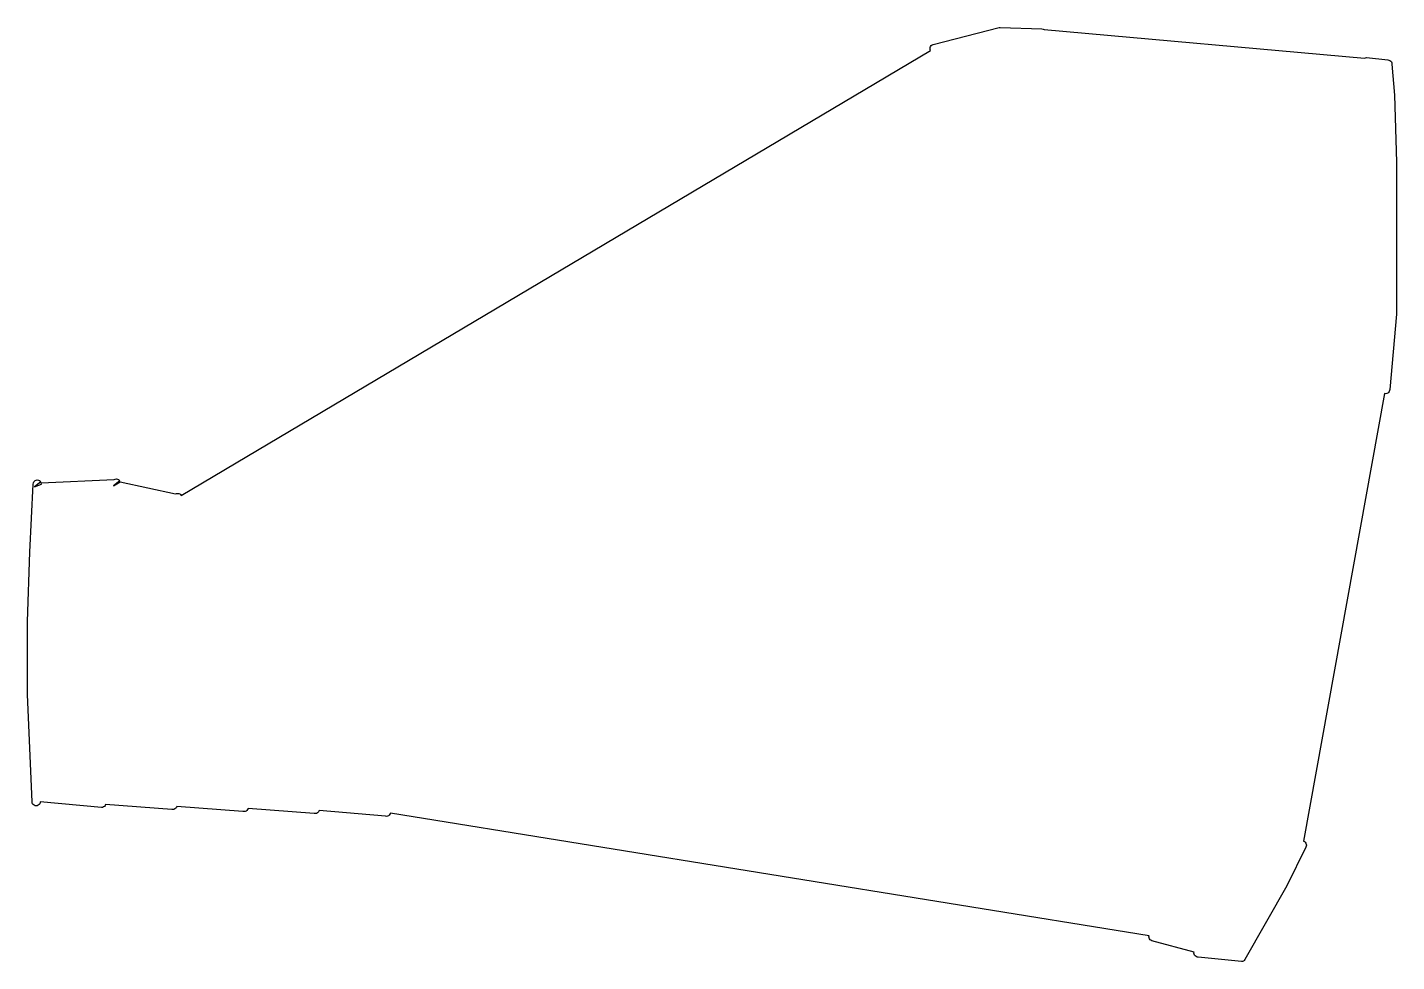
# Model space of a CAD drawing. Extents: x 748666 to 748772, y 8930163 to 8930235.
import ezdxf

# ---------------------------------------------------------------- set-up
doc = ezdxf.new("R2010")
doc.units = 0

msp = doc.modelspace()

# ---------------------------------------------------------------- linework, layer by layer
msp.add_lwpolyline([(748666.4225, 8930174.970001), (748666.0625, 8930183.25), (748666.0725, 8930188.889999), (748666.2525, 8930194.240001), (748666.5125, 8930199.490001), (748666.523319, 8930199.572176), (748666.555037, 8930199.648751), (748666.605494, 8930199.714508), (748666.67125, 8930199.764964), (748666.747825, 8930199.796683), (748666.83, 8930199.807501), (748666.912175, 8930199.796683), (748666.98875, 8930199.764964), (748667.054506, 8930199.714508), (748667.104963, 8930199.648751), (748666.605494, 8930199.265495), (748667.1475, 8930199.490001), (748667.136681, 8930199.572176), (748672.77125, 8930199.844962), (748672.847825, 8930199.876681), (748672.93, 8930199.887499), (748673.012175, 8930199.876681), (748673.08875, 8930199.844962), (748673.154507, 8930199.794506), (748673.204963, 8930199.728749), (748672.705494, 8930199.345493), (748673.236682, 8930199.652174), (748677.50125, 8930198.724963), (748677.577825, 8930198.756682), (748677.66, 8930198.7675), (748677.742175, 8930198.756682), (748677.81875, 8930198.724963), (748677.884506, 8930198.674507), (748677.934963, 8930198.60875), (748735.795039, 8930232.951246), (748735.763321, 8930233.027821), (748735.752502, 8930233.109996), (748735.763321, 8930233.192171), (748735.795039, 8930233.268746), (748735.845496, 8930233.334503), (748735.911252, 8930233.384959), (748735.987827, 8930233.416678), (748741.078823, 8930234.721678), (748741.160998, 8930234.732497), (748744.390002, 8930234.613501), (748744.472177, 8930234.602682), (748744.548752, 8930234.570964), (748769.283246, 8930232.35596), (748769.359821, 8930232.387678), (748769.441996, 8930232.398497), (748771.092997, 8930232.222502), (748771.175172, 8930232.211684), (748771.251747, 8930232.179965), (748771.317504, 8930232.129509), (748771.367961, 8930232.063752), (748771.399679, 8930231.987177), (748771.410497, 8930231.905002), (748771.607504, 8930229.490001), (748771.7675, 8930224.320003), (748771.7675, 8930212.600002), (748771.237501, 8930206.780002), (748771.226682, 8930206.697827), (748771.194964, 8930206.621252), (748771.144507, 8930206.555496), (748771.078751, 8930206.505039), (748771.002176, 8930206.473321), (748770.920001, 8930206.462502), (748770.837826, 8930206.473321), (748764.572176, 8930171.92668), (748764.648751, 8930171.894962), (748764.714507, 8930171.844505), (748764.764964, 8930171.778748), (748764.796682, 8930171.702174), (748764.807501, 8930171.619998), (748764.796682, 8930171.537823), (748764.764964, 8930171.461248), (748763.304965, 8930168.491251), (748760.054965, 8930162.79125), (748760.004508, 8930162.725494), (748759.938752, 8930162.675037), (748759.862177, 8930162.643319), (748759.780002, 8930162.6325), (748756.439998, 8930162.9725), (748756.357823, 8930162.983319), (748756.281248, 8930163.015037), (748756.215491, 8930163.065494), (748756.165034, 8930163.13125), (748756.133316, 8930163.207825), (748756.122498, 8930163.29), (748756.133316, 8930163.372176), (748752.877827, 8930164.243319), (748752.801252, 8930164.275038), (748752.735495, 8930164.325494), (748752.685039, 8930164.391251), (748752.65332, 8930164.467826), (748752.642502, 8930164.550001), (748752.65332, 8930164.632176), (748694.086681, 8930174.077824), (748694.054963, 8930174.001249), (748694.004506, 8930173.935493), (748693.93875, 8930173.885036), (748693.862175, 8930173.853318), (748693.78, 8930173.842499), (748693.697825, 8930173.853318), (748688.596681, 8930174.297826), (748688.564963, 8930174.221251), (748688.514506, 8930174.155494), (748688.44875, 8930174.105038), (748688.372175, 8930174.073319), (748688.29, 8930174.062501), (748688.207825, 8930174.073319), (748683.096681, 8930174.447823), (748683.064963, 8930174.371248), (748683.014506, 8930174.305492), (748682.94875, 8930174.255035), (748682.872175, 8930174.223317), (748682.79, 8930174.212498), (748682.707825, 8930174.223317), (748677.596681, 8930174.607823), (748677.564963, 8930174.531248), (748677.514506, 8930174.465492), (748677.44875, 8930174.415035), (748677.372175, 8930174.383317), (748677.29, 8930174.372498), (748677.207825, 8930174.383317), (748672.096681, 8930174.757825), (748672.064963, 8930174.68125), (748672.014506, 8930174.615493), (748671.94875, 8930174.565037), (748671.872175, 8930174.533318), (748671.79, 8930174.5225), (748667.0575, 8930174.970001), (748667.046681, 8930174.887826), (748667.014963, 8930174.811251), (748666.964506, 8930174.745494), (748666.89875, 8930174.695038), (748666.822175, 8930174.663319), (748666.74, 8930174.652501), (748666.657825, 8930174.663319), (748666.58125, 8930174.695038), (748666.515494, 8930174.745494), (748666.465037, 8930174.811251), (748666.433319, 8930174.887826)], close=True)

doc.saveas('drawing.dxf')
